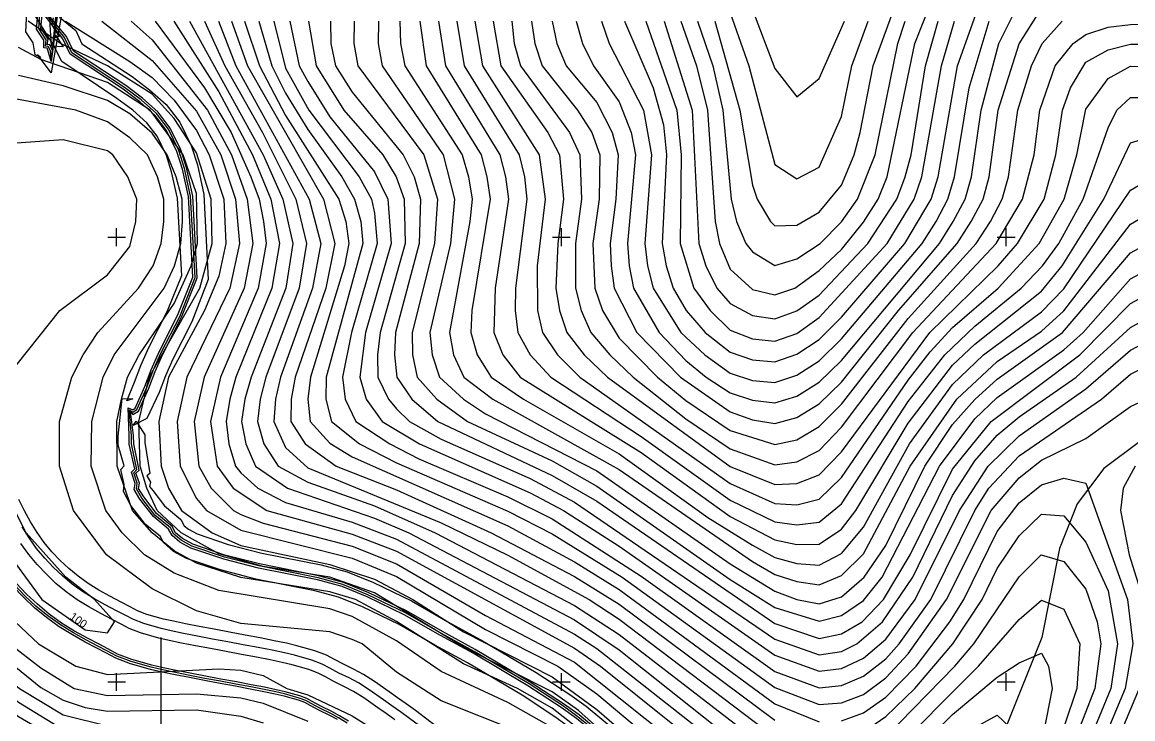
# Model space of a CAD drawing. Header units: metres. Extents: x 487515 to 493460, y 4520543 to 4524748.
# Drawn here: x 488394 to 489642, y 4522459 to 4523242 of the extents above; entities that cross this region are included whole.
import ezdxf
from ezdxf.enums import TextEntityAlignment as Align

# ---------------------------------------------------------------- set-up
doc = ezdxf.new("R2010")
doc.units = ezdxf.units.M
for name, color, linetype in [('CARRIAGEWAY-EDGE', 41, 'Continuous'), ('EXPROPRIATION-BOUNDARY', 1, 'Continuous'), ('GRID-COORDINATES', 8, 'Continuous'), ('HEADRACE-AXIS', 5, 'Continuous'), ('HEADRACE-CHANNEL', 5, 'Continuous'), ('RIVER-AXIS', 150, 'Continuous'), ('RIVER-WATER-EDGE', 150, 'Continuous'), ('ROAD-ACCESS', 41, 'Continuous'), ('STREAM', 150, 'Continuous'), ('TOPO-CONTOUR-MAJOR', 8, 'Continuous'), ('TOPO-CONTOUR-MINOR', 252, 'Continuous'), ('TOPO-TEXT', 8, 'Continuous')]:
    doc.layers.add(name, color=color, linetype=linetype)

msp = doc.modelspace()

# ---------------------------------------------------------------- linework, layer by layer
at = {"layer": 'CARRIAGEWAY-EDGE'}
for points in [[(488748.2, 4522457.6), (488739.6, 4522462.1), (488728.2, 4522467.8), (488717.5, 4522473.6), (488711.6, 4522476.8), (488704.6, 4522479.5), (488688.2, 4522484), (488678.4, 4522486.3), (488665.4, 4522489), (488650.2, 4522491.9), (488633.6, 4522495.1), (488616.3, 4522498.3), (488598.8, 4522501.6), (488581.8, 4522504.8), (488565.8, 4522507.9), (488551.2, 4522511), (488538.2, 4522514), (488515.5, 4522520.4), (488499.1, 4522526.8), (488487.8, 4522532.6), (488477.9, 4522538), (488464.8, 4522544.7), (488450.3, 4522552.8), (488435.4, 4522562), (488421, 4522572.4), (488407.6, 4522583.4), (488395.2, 4522595.2), (488383.4, 4522607.6)], [(488760.6, 4522455.8), (488750.7, 4522461.9), (488741.9, 4522466.6), (488730.5, 4522472.3), (488719.9, 4522478), (488713.7, 4522481.3), (488706.1, 4522484.2), (488689.5, 4522488.8), (488679.5, 4522491.1), (488666.4, 4522493.9), (488651.2, 4522496.8), (488634.6, 4522500), (488617.2, 4522503.2), (488599.8, 4522506.5), (488582.8, 4522509.7), (488566.8, 4522512.8), (488552.3, 4522515.9), (488539.5, 4522518.8), (488517.1, 4522525.1), (488501.1, 4522531.3), (488490.2, 4522537), (488480.2, 4522542.4), (488467.2, 4522549.1), (488452.8, 4522557.1), (488438.2, 4522566.2), (488424.1, 4522576.3), (488410.9, 4522587.2), (488398.7, 4522598.7), (488387.2, 4522610.9)]]:
    msp.add_lwpolyline(points, dxfattribs=at)
at = {"layer": 'EXPROPRIATION-BOUNDARY'}
for points in [[(488441.4, 4523269.6), (488426.4, 4523184.8), (488411.2, 4523205.4), (488414.9, 4523201.8), (488408.4, 4523205), (488406.1, 4523218.5), (488397.9, 4523230.9), (488399.2, 4523253)], [(489009.3, 4522448.9), (488992.6, 4522460.9), (488955.8, 4522484.9), (488894.6, 4522521.3), (488857.9, 4522541.3), (488817.6, 4522564.4), (488776.5, 4522584.2), (488749.4, 4522595.3), (488723, 4522602.4), (488656.6, 4522615.6), (488616.8, 4522625.8), (488578.6, 4522638.9), (488564.1, 4522646.7), (488552.6, 4522656.6), (488548.8, 4522663.7), (488532.3, 4522677.1), (488515.9, 4522698.3), (488507.6, 4522714), (488508.3, 4522721.9), (488504.7, 4522738.6), (488508.4, 4522742.9), (488501.8, 4522766), (488501.6, 4522776.4), (488506.4, 4522818.7), (488518.3, 4522818.3), (488511.4, 4522815.9), (488520.1, 4522836.8), (488527.1, 4522855.6), (488536.2, 4522875.9), (488557.2, 4522917.1), (488573.4, 4522957), (488568.3, 4523043.9), (488561.8, 4523073.3), (488555.9, 4523091.8), (488545.4, 4523113.5), (488533.8, 4523128.7), (488518.1, 4523142.6), (488500.1, 4523156), (488438.3, 4523197.5), (488428.8, 4523216.4), (488406.2, 4523252.6)], [(488428.5, 4523246.6), (488427, 4523238.2), (488435.3, 4523225.4), (488431.4, 4523224.2), (488431.4, 4523226.9), (488440, 4523213.9), (488426.7, 4523214.8), (488425, 4523244.5)], [(488435.7, 4523247.2), (488454.2, 4523232.4), (488460.9, 4523217.2), (488517.4, 4523180.6), (488537.1, 4523165.8), (488555.8, 4523149.1), (488571, 4523129.2), (488583.7, 4523103), (488590.8, 4523081.2), (488598.1, 4523047.9), (488603, 4522952.2), (488584.5, 4522904.7), (488563.3, 4522863), (488554.9, 4522844.2), (488547.9, 4522825.4), (488534.1, 4522796.2), (488518.5, 4522788.3), (488522.1, 4522793.2), (488531.6, 4522777.7), (488531.6, 4522769.2), (488537.2, 4522734.4), (488533.8, 4522731.7), (488538.2, 4522724.6), (488537, 4522719.8), (488540.7, 4522715.1), (488553.9, 4522698), (488572, 4522682.7), (488575.9, 4522675.5), (488580.9, 4522671.6), (488590.6, 4522666.4), (488625.4, 4522654.6), (488663.3, 4522644.9), (488729.8, 4522631.6), (488759, 4522623.7), (488788.7, 4522611.6), (488831.6, 4522591), (488872.5, 4522567.5), (488909.4, 4522547.4), (488971.7, 4522510.4), (489009.6, 4522485.7), (489027.7, 4522472.7), (489060.8, 4522445.3)]]:
    msp.add_lwpolyline(points, dxfattribs=at)
at = {"layer": 'GRID-COORDINATES'}
for p, q in [((488490, 4523000), (488510, 4523000)), ((488500, 4522990), (488500, 4523010)), ((488990, 4523000), (489010, 4523000)), ((489000, 4522990), (489000, 4523010)), ((489490, 4523000), (489510, 4523000)), ((489500, 4522990), (489500, 4523010)), ((488490, 4522500), (488510, 4522500)), ((488500, 4522490), (488500, 4522510)), ((488990, 4522500), (489010, 4522500)), ((489000, 4522490), (489000, 4522510)), ((489490, 4522500), (489510, 4522500)), ((489500, 4522490), (489500, 4522510))]:
    msp.add_line(p, q, dxfattribs=at)
at = {"layer": 'HEADRACE-AXIS'}
for points in [[(488433.2, 4523257.1), (488426.5, 4523199.8), (488425.6, 4523209.6), (488423.2, 4523214.4), (488419.9, 4523214.6), (488420.7, 4523222), (488412.5, 4523234.5), (488413.8, 4523249.8)], [(489051, 4522434), (489018.5, 4522460.8), (489001.1, 4522473.3), (488963.7, 4522497.7), (488902, 4522534.3), (488865.2, 4522554.4), (488824.6, 4522577.7), (488782.6, 4522597.9), (488754.2, 4522609.5), (488726.4, 4522617), (488659.9, 4522630.3), (488621.1, 4522640.2), (488584.6, 4522652.6), (488572.5, 4522659.2), (488564.2, 4522666.1), (488560.4, 4522673.2), (488543.1, 4522687.5), (488528.3, 4522706.7), (488522.3, 4522716.9), (488523.2, 4522723.3), (488519.2, 4522735.1), (488522.8, 4522738.7), (488516.7, 4522767.6), (488516.6, 4522777), (488514.2, 4522805.9), (488518.4, 4522803.3), (488522.7, 4522806.1), (488534, 4522831.1), (488541, 4522849.9), (488549.7, 4522869.4), (488570.9, 4522910.9), (488588.2, 4522954.6), (488583.2, 4523045.9), (488576.3, 4523077.3), (488569.8, 4523097.4), (488558.2, 4523121.3), (488544.8, 4523138.9), (488527.6, 4523154.2), (488508.8, 4523168.3), (488449.6, 4523207.3), (488441.5, 4523224.4), (488421, 4523249.9)]]:
    msp.add_lwpolyline(points, dxfattribs=at)
at = {"layer": 'HEADRACE-CHANNEL'}
for points in [[(488434.6, 4523259.2), (488426.5, 4523197.3), (488423.2, 4523208.9), (488421.8, 4523212.3), (488418, 4523213), (488418.3, 4523221.4), (488410.1, 4523233.9), (488411.4, 4523250.3)], [(488431.9, 4523255), (488426.6, 4523202.3), (488428, 4523210.3), (488424.5, 4523216.5), (488421.8, 4523216.2), (488423.2, 4523222.5), (488414.9, 4523235.2), (488416.3, 4523249.2)], [(489049.3, 4522432.1), (489017, 4522458.8), (488999.7, 4522471.3), (488962.4, 4522495.5), (488900.7, 4522532.2), (488864, 4522552.2), (488823.4, 4522575.5), (488781.6, 4522595.6), (488753.4, 4522607.2), (488725.8, 4522614.6), (488659.4, 4522627.8), (488620.4, 4522637.8), (488583.6, 4522650.3), (488571.1, 4522657.1), (488562.3, 4522664.5), (488558.5, 4522671.6), (488541.3, 4522685.8), (488526.2, 4522705.3), (488519.8, 4522716.4), (488520.7, 4522723), (488516.8, 4522735.7), (488520.4, 4522739.4), (488514.2, 4522767.3), (488514.1, 4522776.9), (488512.9, 4522808.1), (488518.4, 4522805.8), (488520.8, 4522807.7), (488531.7, 4522832.1), (488538.7, 4522850.9), (488547.5, 4522870.5), (488568.6, 4522911.9), (488585.7, 4522955), (488580.7, 4523045.6), (488573.9, 4523076.6), (488567.5, 4523096.4), (488556.1, 4523120), (488542.9, 4523137.2), (488526, 4523152.3), (488507.3, 4523166.3), (488447.7, 4523205.7), (488439.4, 4523223.1), (488418.5, 4523250.3)], [(489052.6, 4522435.8), (489020, 4522462.8), (489002.5, 4522475.4), (488965.1, 4522499.8), (488903.2, 4522536.5), (488866.4, 4522556.5), (488825.8, 4522579.9), (488783.6, 4522600.2), (488755, 4522611.9), (488727, 4522619.4), (488660.5, 4522632.7), (488621.8, 4522642.6), (488585.6, 4522654.9), (488573.9, 4522661.2), (488566.2, 4522667.6), (488562.4, 4522674.7), (488544.9, 4522689.3), (488530.4, 4522708.1), (488524.7, 4522717.4), (488525.7, 4522723.5), (488521.7, 4522734.6), (488525.2, 4522738), (488519.2, 4522767.8), (488519.1, 4522777.1), (488515.5, 4522803.8), (488518.4, 4522800.8), (488524.6, 4522804.4), (488536.3, 4522830.2), (488543.3, 4522849), (488552, 4522868.4), (488573.1, 4522909.9), (488590.7, 4522954.2), (488585.7, 4523046.2), (488578.7, 4523077.9), (488572.1, 4523098.3), (488560.3, 4523122.6), (488546.6, 4523140.6), (488529.2, 4523156.2), (488510.2, 4523170.4), (488451.5, 4523209), (488443.6, 4523225.7), (488423.4, 4523249.4)]]:
    msp.add_lwpolyline(points, dxfattribs=at)
at = {"layer": 'RIVER-AXIS'}
msp.add_lwpolyline([(488840.6, 4522450.6), (488829.4, 4522458.9), (488819.1, 4522466.3), (488809.4, 4522473.2), (488800, 4522480), (488784, 4522491.2), (488771.9, 4522498.8), (488761.3, 4522504.4), (488750, 4522510), (488739.8, 4522515.5), (488731.2, 4522520), (488719.5, 4522524.5), (488700, 4522530), (488688.6, 4522532.6), (488674.8, 4522535.5), (488659.2, 4522538.6), (488642.4, 4522541.8), (488625, 4522545), (488607.6, 4522548.2), (488590.8, 4522551.4), (488575.2, 4522554.5), (488561.4, 4522557.4), (488550, 4522560), (488530.5, 4522565.5), (488518.8, 4522570), (488510.2, 4522574.5), (488500, 4522580), (488487.3, 4522586.6), (488474.4, 4522593.8), (488461.8, 4522601.6), (488450, 4522610), (488439.1, 4522619.1), (488428.8, 4522628.8), (488419.1, 4522639.1), (488410, 4522650), (488401.6, 4522661.8), (488393.8, 4522674.4)], dxfattribs=at)
at = {"layer": 'RIVER-WATER-EDGE'}
for points in [[(488859.9, 4522449.6), (488847.3, 4522459.4), (488835.9, 4522467.8), (488825.5, 4522475.3), (488815.8, 4522482.2), (488806.4, 4522489), (488790, 4522500.4), (488777.4, 4522508.3), (488766.4, 4522514.2), (488755.1, 4522519.8), (488745, 4522525.2), (488735.8, 4522530), (488723, 4522535), (488702.7, 4522540.7), (488691, 4522543.4), (488677, 4522546.3), (488661.3, 4522549.4), (488644.4, 4522552.6), (488627, 4522555.8), (488609.6, 4522559.1), (488592.9, 4522562.2), (488577.4, 4522565.3), (488563.8, 4522568.1), (488552.7, 4522570.7), (488533.9, 4522575.9), (488523.3, 4522580), (488515.3, 4522584.2), (488505.1, 4522589.7), (488492.5, 4522596.3), (488480, 4522603.2), (488467.9, 4522610.7), (488456.7, 4522618.7), (488446.3, 4522627.3), (488436.5, 4522636.5), (488427.3, 4522646.3), (488418.7, 4522656.7), (488410.7, 4522667.9), (488403.2, 4522680), (488396.3, 4522692.5), (488389.9, 4522704.9)], [(488812.8, 4522457.4), (488803, 4522464.3), (488793.6, 4522471), (488777.9, 4522482.1), (488766.4, 4522489.2), (488756.3, 4522494.6), (488744.9, 4522500.2), (488734.7, 4522505.8), (488726.7, 4522510), (488716.1, 4522514.1), (488697.3, 4522519.3), (488686.2, 4522521.9), (488672.6, 4522524.7), (488657.1, 4522527.8), (488640.4, 4522530.9), (488623, 4522534.2), (488605.6, 4522537.4), (488588.7, 4522540.6), (488573, 4522543.7), (488559, 4522546.6), (488547.3, 4522549.3), (488527, 4522555), (488514.2, 4522560), (488505, 4522564.8), (488494.9, 4522570.3), (488482.1, 4522576.9), (488468.8, 4522584.3), (488455.7, 4522592.4), (488443.3, 4522601.3), (488431.8, 4522610.8), (488421, 4522621), (488410.8, 4522631.8), (488401.3, 4522643.3), (488392.4, 4522655.7)]]:
    msp.add_lwpolyline(points, dxfattribs=at)
at = {"layer": 'ROAD-ACCESS'}
msp.add_lwpolyline([(488759.2, 4522453.7), (488749.4, 4522459.7), (488740.7, 4522464.4), (488729.3, 4522470), (488718.7, 4522475.8), (488712.6, 4522479), (488705.3, 4522481.8), (488688.9, 4522486.4), (488678.9, 4522488.7), (488665.9, 4522491.4), (488650.7, 4522494.4), (488634.1, 4522497.5), (488616.8, 4522500.8), (488599.3, 4522504), (488582.3, 4522507.2), (488566.3, 4522510.4), (488551.7, 4522513.4), (488538.9, 4522516.4), (488516.3, 4522522.8), (488500.1, 4522529), (488489, 4522534.8), (488479, 4522540.2), (488466, 4522546.9), (488451.5, 4522555), (488436.8, 4522564.1), (488422.5, 4522574.4), (488409.3, 4522585.3), (488396.9, 4522596.9), (488385.3, 4522609.3)], dxfattribs=at)
at = {"layer": 'STREAM'}
for points in [[(490250, 4523050), (490175, 4523025), (490150, 4523010), (490100, 4522990), (490050, 4522960), (490000, 4522940), (489950, 4522910), (489900, 4522890), (489850, 4522860), (489700, 4522800), (489650, 4522770), (489610, 4522740), (489580, 4522700), (489560, 4522650), (489540, 4522550), (489500, 4522450), (489380, 4522250), (489340, 4522200), (489325, 4522175), (489250, 4522100)], [(488350, 4521850), (488400, 4521950), (488490, 4522100), (488530, 4522200), (488550, 4522300), (488550, 4522550)]]:
    msp.add_lwpolyline(points, dxfattribs=at)
at = {"layer": 'TOPO-CONTOUR-MAJOR'}
for points in [[(488989.8, 4523242.7), (488995, 4523217.7), (489005.3, 4523192.7), (489039.8, 4523151.4), (489057.2, 4523117.7), (489064, 4523092.7), (489061.4, 4523042.7), (489054.8, 4522992.7), (489055.8, 4522967.7), (489059.4, 4522942.7), (489084.9, 4522892.7), (489133.8, 4522842.7), (489189.8, 4522803.5), (489214.8, 4522794.5), (489239.8, 4522790.5), (489264.8, 4522797.3), (489289.8, 4522812.6), (489314.8, 4522837.1), (489379, 4522917.7), (489444.9, 4522992.7), (489460.8, 4523017.7), (489474.1, 4523042.7), (489481.1, 4523067.7), (489491.1, 4523142.7), (489514.8, 4523217.5), (489539.8, 4523257.2)], [(489214.8, 4523255.4), (489239.8, 4523189.6), (489264.8, 4523157.7), (489289.8, 4523178.4), (489318.3, 4523242.7)], [(487922.8, 4523242.7), (487931, 4523192.7), (487956.3, 4523142.7), (487989.8, 4523090.9), (488039.8, 4523048.2), (488163.9, 4522992.7), (488189.8, 4522960.3), (488196.6, 4522942.7), (488202.4, 4522792.7), (488221.3, 4522642.7), (488225.4, 4522617.7), (488237.4, 4522592.7), (488267.7, 4522567.7), (488339.7, 4522517.7), (488389.8, 4522477.1), (488439.8, 4522446.6)], [(488442.4, 4523242.7), (488514.8, 4523197.5), (488539.8, 4523179.3), (488564.8, 4523154), (488589.8, 4523119.9), (488604.2, 4523092.7), (488620.4, 4523042.7), (488622.9, 4522992.7), (488614.8, 4522956.3), (488598.8, 4522917.7), (488558.3, 4522842.7), (488547.5, 4522792.7), (488549.9, 4522742.7), (488558.4, 4522717.7), (488572.9, 4522692.7), (488607.3, 4522667.7), (488639.8, 4522653.2), (488739.8, 4522632.1), (488789.8, 4522615.6), (488833.1, 4522592.7), (488889.8, 4522556.3), (488989.8, 4522505.6), (489039.8, 4522469.1), (489128.3, 4522392.7)], [(488582.1, 4523242.7), (488664.8, 4523092.7), (488686.7, 4523042.7), (488698.2, 4522992.7), (488690.1, 4522942.7), (488651.1, 4522842.7), (488644.3, 4522817.7), (488640.5, 4522792.7), (488645.2, 4522767.7), (488656.3, 4522742.7), (488692.1, 4522717.7), (488789.8, 4522684.2), (488828.5, 4522667.7), (489014.8, 4522569.9), (489064.8, 4522536.2), (489239.8, 4522397.1)], [(488659.9, 4523242.7), (488674.4, 4523192.7), (488689.8, 4523162), (488714.8, 4523121.1), (488753.1, 4523067.7), (488767.6, 4523042.7), (488774.5, 4523017.7), (488776.9, 4522992.7), (488735.5, 4522842.7), (488735.2, 4522817.7), (488741.5, 4522792.7), (488773.2, 4522767.7), (488814.8, 4522746.1), (488939.8, 4522692), (488989.8, 4522666.3), (489068.2, 4522617.7), (489239.8, 4522493.6), (489289.8, 4522474.4), (489314.8, 4522476.3), (489339.8, 4522486), (489364.8, 4522504.4), (489389.8, 4522531.4), (489433.1, 4522592.7), (489483.1, 4522692.7), (489514.8, 4522729.3), (489539.8, 4522749.2), (489589.8, 4522773.8), (489639.8, 4522809.6), (489664.8, 4522821.2)], [(488767.1, 4523242.7), (488766.5, 4523217.7), (488771.2, 4523192.7), (488845.2, 4523092.7), (488860.7, 4523042.7), (488857.5, 4522992.7), (488832.3, 4522892.7), (488832.6, 4522867.7), (488837.9, 4522842.7), (488859.9, 4522817.7), (488894.3, 4522792.7), (488989.8, 4522748.4), (489039.8, 4522720.2), (489189.8, 4522615.3), (489239.8, 4522583.7), (489289.8, 4522568.2), (489314.8, 4522574.5), (489339.8, 4522591.4), (489360.7, 4522617.7), (489425.1, 4522742.7), (489464.8, 4522795.7), (489489.8, 4522819.9), (489564.8, 4522873.3), (489586.7, 4522892.7), (489639.8, 4522953), (489664.8, 4522966.7)], [(488882.4, 4523242.7), (488890.7, 4523192.7), (488952.6, 4523092.7), (488958.4, 4523067.7), (488961.3, 4523042.7), (488948.5, 4522942.7), (488948.1, 4522917.7), (488951.1, 4522892.7), (488964.8, 4522867.7), (488988, 4522842.7), (489089.8, 4522776), (489189.8, 4522704.4), (489239.8, 4522679.9), (489264.8, 4522676.4), (489289.8, 4522679.7), (489314.8, 4522700.1), (489389.8, 4522815.1), (489431, 4522867.7), (489464.8, 4522900), (489517.1, 4522942.7), (489540.8, 4522967.7), (489559.1, 4522992.7), (489586.8, 4523042.7), (489614.8, 4523122.9), (489624.5, 4523142.7), (489639.8, 4523156.9), (489664.8, 4523157)], [(489115.5, 4523242.7), (489147.2, 4523142.7), (489154.7, 4522992.7), (489162.5, 4522967.7), (489174.9, 4522942.7), (489189.8, 4522925.4), (489214.8, 4522912.1), (489239.8, 4522908.1), (489264.8, 4522917.1), (489289.8, 4522934.9), (489344.6, 4522992.7), (489377.1, 4523042.7), (489386.4, 4523067.7), (489393.1, 4523092.7), (489409.4, 4523192.7), (489423.7, 4523242.7)], [(488376.4, 4522842.7), (488436.1, 4522917.7), (488489.8, 4522957.5), (488514.8, 4522989.5), (488521.6, 4523017.7), (488522.9, 4523042.7), (488512.6, 4523067.7), (488495.7, 4523092.7), (488489.8, 4523097.1), (488439.8, 4523109.3), (488339.8, 4523102.4)], [(489645.2, 4522742.7), (489631.7, 4522717.7), (489628.7, 4522692.7), (489638.3, 4522642.7), (489654.2, 4522592.7)], [(488379.3, 4522642.7), (488415.9, 4522592.7), (488464.8, 4522558.7), (488489.8, 4522555.1), (488497.7, 4522567.7), (488475.3, 4522592.7), (488442.9, 4522617.7), (488398.4, 4522667.7), (488372.9, 4522717.7)], [(489364.8, 4522387.7), (489439.8, 4522463.3), (489489.8, 4522505.3), (489514.8, 4522521.3), (489539.8, 4522532.4), (489547.8, 4522517.7), (489551.8, 4522492.7), (489541.9, 4522442.7)], [(489649.6, 4522492.7), (489607.5, 4522392.7), (489595, 4522342.7), (489598.2, 4522317.7), (489606.4, 4522292.7), (489632.5, 4522267.7), (489664.8, 4522252.4)]]:
    msp.add_lwpolyline(points, dxfattribs=at)
at = {"layer": 'TOPO-CONTOUR-MINOR'}
for points in [[(489134.2, 4523242.7), (489151.9, 4523192.7), (489164.4, 4523142.7), (489172.9, 4523017.7), (489177.6, 4522992.7), (489189.8, 4522964), (489214.8, 4522941.3), (489239.8, 4522935.2), (489262.4, 4522942.7), (489289.8, 4522962.4), (489314.8, 4522986.2), (489339.8, 4523016.8), (489356.2, 4523042.7), (489366.4, 4523067.7), (489397.5, 4523217.7), (489427.1, 4523292.7)], [(489016.5, 4523242.7), (489023.9, 4523217.7), (489036.3, 4523192.7), (489064.8, 4523152.2), (489078.4, 4523117.7), (489083.2, 4523092.7), (489074.2, 4522992.7), (489076.3, 4522967.7), (489081.2, 4522942.7), (489109.8, 4522892.7), (489139.8, 4522861.4), (489162.7, 4522842.7), (489189.8, 4522825), (489214.8, 4522816.6), (489239.8, 4522813.6), (489264.8, 4522821.3), (489289.8, 4522836.9), (489314.8, 4522861.5), (489425.1, 4522992.7), (489440.3, 4523017.7), (489453.8, 4523042.7), (489461.1, 4523067.7), (489472, 4523142.7), (489492, 4523217.7), (489514.8, 4523263.3)], [(489071.1, 4523242.7), (489103.2, 4523167.7), (489114.8, 4523126.3), (489118.3, 4523092.7), (489113.5, 4522992.7), (489117.9, 4522967.7), (489125.5, 4522942.7), (489140.4, 4522917.7), (489161.6, 4522892.7), (489189.8, 4522870.8), (489214.8, 4522862.1), (489239.8, 4522859.9), (489264.8, 4522868.4), (489289.8, 4522884.8), (489314.8, 4522910.1), (489386, 4522992.7), (489415.9, 4523042.7), (489423.7, 4523067.7), (489445.5, 4523192.7), (489472, 4523267.7)], [(489172.5, 4523242.7), (489200.7, 4523142.7), (489214.8, 4523058.5), (489220.2, 4523042.7), (489235.3, 4523017.7), (489239.8, 4523012.8), (489264.8, 4523013.5), (489289.8, 4523028.1), (489314.8, 4523058.4), (489329.2, 4523092.7), (489336, 4523117.7), (489350.4, 4523192.7), (489377.8, 4523267.7)], [(489189.8, 4523252.1), (489210.8, 4523192.7), (489239.8, 4523081.5), (489264.8, 4523065.7), (489289.8, 4523078.8), (489314.8, 4523135.5), (489326.7, 4523192.7), (489345, 4523242.7)], [(487908.6, 4523242.7), (487913.6, 4523192.7), (487924.6, 4523167.7), (487971.3, 4523092.7), (487989.8, 4523071.3), (488039.8, 4523032.4), (488139.8, 4522985), (488159.6, 4522967.7), (488175.7, 4522942.7), (488183.3, 4522892.7), (488188.8, 4522792.7), (488199.8, 4522692.7), (488198.7, 4522617.7), (488204.3, 4522592.7), (488232, 4522567.7), (488314.8, 4522519.7), (488389.8, 4522461.1), (488439.8, 4522431.9)], [(487937.6, 4523242.7), (487948.7, 4523192.7), (487972.7, 4523142.7), (488006.5, 4523092.7), (488039.8, 4523064.4), (488064.8, 4523050.6), (488154.2, 4523017.7), (488189.8, 4522998.2), (488196.6, 4522992.7), (488210.2, 4522967.7), (488216.6, 4522942.7), (488214.6, 4522842.7), (488219.6, 4522767.7), (488243.8, 4522642.7), (488252, 4522617.7), (488267.6, 4522592.7), (488390.7, 4522492.7), (488439.8, 4522462.8), (488489.8, 4522450.5)], [(487954.7, 4523242.7), (487966.4, 4523192.7), (487988.4, 4523142.7), (488025.7, 4523092.7), (488039.8, 4523080.9), (488089.8, 4523055.8), (488189.8, 4523021.8), (488214.8, 4523004.5), (488225.5, 4522992.7), (488232.9, 4522967.7), (488235.9, 4522942.7), (488229.9, 4522842.7), (488234.7, 4522767.7), (488259.4, 4522667.7), (488277.9, 4522617.7), (488296.2, 4522592.7), (488354.2, 4522542.7), (488414.8, 4522493.8), (488439.8, 4522479.6), (488464.8, 4522471.2), (488489.8, 4522467.1), (488589.8, 4522468.7), (488639.8, 4522461.5), (488664.8, 4522453.9)], [(489103.3, 4522392.7), (489019.1, 4522467.7), (488989.8, 4522489), (488889.8, 4522539), (488789.8, 4522600.2), (488739.8, 4522617.7), (488664.8, 4522629.9), (488614.8, 4522644), (488572.4, 4522667.7), (488545.6, 4522692.7), (488533.8, 4522717.7), (488526.4, 4522742.7), (488525.1, 4522792.7), (488536.4, 4522842.7), (488593.4, 4522942.7), (488607.3, 4522992.7), (488606.2, 4523042.7), (488589.8, 4523094.8), (488564.8, 4523133.3), (488539.8, 4523160.6), (488489.8, 4523192.5), (488437, 4523217.7), (488400.5, 4523242.7)], [(488483.2, 4523242.7), (488539.8, 4523198.6), (488589.8, 4523141.8), (488617.2, 4523092.7), (488633.6, 4523042.7), (488638, 4522992.7), (488627.1, 4522942.7), (488578.9, 4522842.7), (488568, 4522792.7), (488571.6, 4522742.7), (488589.8, 4522706.1), (488601, 4522692.7), (488639.8, 4522670.7), (488764.8, 4522639.1), (488814.8, 4522618.4), (488914.8, 4522558.8), (488996.1, 4522517.7), (489039.8, 4522486.6), (489152, 4522392.7)], [(488516.4, 4523242.7), (488539.8, 4523221.7), (488602.2, 4523142.7), (488629.1, 4523092.7), (488646.9, 4523042.7), (488653, 4522992.7), (488643.2, 4522942.7), (488598.3, 4522842.7), (488587.3, 4522792.7), (488592.4, 4522742.7), (488606.1, 4522717.7), (488631.5, 4522692.7), (488639.8, 4522688.1), (488664.8, 4522678.3), (488764.8, 4522652.7), (488814.8, 4522632.7), (488914.8, 4522574.8), (489014.8, 4522522), (489146, 4522417.7)], [(488543.4, 4523242.7), (488598.8, 4523167.7), (488628.6, 4523117.7), (488651, 4523067.7), (488660.1, 4523042.7), (488665.1, 4523017.7), (488668, 4522992.7), (488659, 4522942.7), (488616.7, 4522842.7), (488605.5, 4522792.7), (488613, 4522742.7), (488630.9, 4522717.7), (488668.7, 4522692.7), (488764.8, 4522666.2), (488814.8, 4522646.8), (489014.8, 4522537.8), (489043.9, 4522517.7), (489168.8, 4522417.7)], [(488564.3, 4523242.7), (488614.8, 4523163.5), (488652.9, 4523092.7), (488673.4, 4523042.7), (488683, 4522992.7), (488674.6, 4522942.7), (488634.1, 4522842.7), (488627.2, 4522817.7), (488623.2, 4522792.7), (488626.2, 4522767.7), (488633.7, 4522742.7), (488639.8, 4522734.9), (488658.9, 4522717.7), (488689.8, 4522701.8), (488764.8, 4522679.5), (488814.8, 4522660.5), (489014.8, 4522553.8), (489039.8, 4522537.7), (489164.8, 4522439.3)], [(488598.7, 4523242.7), (488621.5, 4523192.7), (488664, 4523117.7), (488701.3, 4523042.7), (488713.6, 4522992.7), (488705.2, 4522942.7), (488667.8, 4522842.7), (488661.5, 4522817.7), (488658.5, 4522792.7), (488665.5, 4522767.7), (488681.5, 4522742.7), (488714.8, 4522724.5), (488789.8, 4522697.8), (488858, 4522667.7), (489014.8, 4522586), (489064.8, 4522553.4), (489239.8, 4522418.2)], [(488614.5, 4523242.7), (488634.1, 4523192.7), (488716.3, 4523042.7), (488729.4, 4522992.7), (488720.2, 4522942.7), (488684.1, 4522842.7), (488678.5, 4522817.7), (488676.7, 4522792.7), (488689.8, 4522763.7), (488714.8, 4522740.8), (488864.8, 4522678.9), (488939.8, 4522642.3), (489031.1, 4522592.7), (489064.8, 4522570.5), (489239.8, 4522437.8)], [(488629, 4523242.7), (488647.2, 4523192.7), (488732.7, 4523042.7), (488745.2, 4522992.7), (488735.1, 4522942.7), (488700.9, 4522842.7), (488696.2, 4522817.7), (488696, 4522792.7), (488711.9, 4522767.7), (488747, 4522742.7), (488814.8, 4522716), (488921.1, 4522667.7), (489014.8, 4522618.6), (489064.8, 4522587.3), (489239.8, 4522456.8)], [(488643.9, 4523242.7), (488660.6, 4523192.7), (488689.8, 4523136.8), (488749.8, 4523042.7), (488757.6, 4523017.7), (488761, 4522992.7), (488756, 4522967.7), (488718, 4522842.7), (488715, 4522817.7), (488717.5, 4522792.7), (488739.8, 4522768.4), (488764.8, 4522753), (488939.8, 4522675.5), (489014.8, 4522634.9), (489064.8, 4522603.8), (489239.8, 4522475.3), (489289.8, 4522455)], [(488676.6, 4523242.7), (488689.8, 4523189.8), (488716.2, 4523142.7), (488772.7, 4523067.7), (488786.4, 4523042.7), (488789.8, 4523026.9), (488792.8, 4522992.7), (488763.9, 4522892.7), (488754.1, 4522842.7), (488757.1, 4522817.7), (488768.9, 4522792.7), (488807.1, 4522767.7), (488839.8, 4522750.8), (488939.8, 4522708), (488989.8, 4522683.3), (489089.8, 4522619), (489239.8, 4522511.8), (489289.8, 4522493.3), (489314.8, 4522495.9), (489339.8, 4522506.4), (489364.8, 4522526), (489379.7, 4522542.7), (489415.3, 4522592.7), (489464.8, 4522692.7), (489480.7, 4522717.7), (489514.8, 4522754.1), (489607.2, 4522817.7), (489639.8, 4522846), (489664.8, 4522858.8)], [(488694.6, 4523242.7), (488705.3, 4523192.7), (488714.8, 4523175), (488739.8, 4523135.2), (488789.8, 4523073.5), (488804.9, 4523042.7), (488808.6, 4522992.7), (488779.8, 4522892.7), (488773.4, 4522842.7), (488780.7, 4522817.7), (488798.7, 4522792.7), (488840.6, 4522767.7), (488964.8, 4522712.5), (489002.4, 4522692.7), (489064.8, 4522652.7), (489239.8, 4522529.9), (489289.8, 4522511.9), (489314.8, 4522515.1), (489339.8, 4522526.6), (489364.8, 4522548), (489397.7, 4522592.7), (489447.5, 4522692.7), (489479.7, 4522742.7), (489514.8, 4522776.6), (489589.8, 4522829.3), (489639.8, 4522873), (489664.8, 4522886.1)], [(488715.7, 4523242.7), (488724.2, 4523192.7), (488755.4, 4523142.7), (488799.1, 4523092.7), (488814.1, 4523067.7), (488823.4, 4523042.7), (488824.5, 4522992.7), (488796.3, 4522892.7), (488793.3, 4522867.7), (488793.6, 4522842.7), (488805.7, 4522817.7), (488814.8, 4522806.9), (488829.2, 4522792.7), (488864.8, 4522773), (488964.8, 4522728.5), (489014.8, 4522702.1), (489239.8, 4522547.9), (489289.8, 4522530.3), (489314.8, 4522534.2), (489332, 4522542.7), (489361.2, 4522567.7), (489395.2, 4522617.7), (489439.8, 4522709.6), (489464.8, 4522748.6), (489489.8, 4522777.2), (489514.8, 4522798.1), (489578.7, 4522842.7), (489639.8, 4522898.5), (489664.8, 4522912.3)], [(488740.5, 4523242.7), (488740.8, 4523217.7), (488745.9, 4523192.7), (488764.8, 4523162.9), (488822.3, 4523092.7), (488834.6, 4523067.7), (488841.8, 4523042.7), (488840.3, 4522992.7), (488813.7, 4522892.7), (488812.4, 4522867.7), (488815.1, 4522842.7), (488831.9, 4522817.7), (488861, 4522792.7), (488989.8, 4522732.2), (489039.8, 4522703.3), (489239.8, 4522565.8), (489289.8, 4522548.9), (489314.8, 4522554), (489338, 4522567.7), (489362.3, 4522592.7), (489392.3, 4522642.7), (489439.8, 4522739.2), (489483.3, 4522792.7), (489582.9, 4522867.7), (489639.8, 4522925.3), (489664.8, 4522938.8)], [(488794.3, 4523242.7), (488794, 4523217.7), (488798.6, 4523192.7), (488867.1, 4523092.7), (488880, 4523042.7), (488875.3, 4522992.7), (488852.3, 4522892.7), (488854.7, 4522867.7), (488863, 4522842.7), (488889.8, 4522817.8), (488914.8, 4522801.5), (489039.8, 4522737.1), (489189.8, 4522632.6), (489239.8, 4522602.1), (489264.8, 4522592.7), (489289.8, 4522587.9), (489314.8, 4522595.8), (489340.5, 4522617.7), (489364.8, 4522653.3), (489408.6, 4522742.7), (489439.8, 4522789.3), (489464.8, 4522817.6), (489489.8, 4522840.4), (489563.4, 4522892.7), (489639.8, 4522982.2), (489664.8, 4522996)], [(488818.4, 4523242.7), (488819, 4523217.7), (488824.2, 4523192.7), (488888.4, 4523092.7), (488895.6, 4523067.7), (488899.7, 4523042.7), (488897.2, 4523017.7), (488874.3, 4522892.7), (488878.8, 4522867.7), (488890.2, 4522842.7), (488922.8, 4522817.7), (489064.8, 4522738.6), (489214.8, 4522635.3), (489239.8, 4522620.9), (489264.8, 4522612.7), (489289.8, 4522609.1), (489314.8, 4522619.5), (489339.8, 4522643.8), (489392.3, 4522742.7), (489444.7, 4522817.7), (489489.8, 4522860.1), (489539.8, 4522894.2), (489564.8, 4522917.2), (489639.8, 4523014.5), (489664.8, 4523029.1)], [(488840.8, 4523242.7), (488848, 4523192.7), (488909.7, 4523092.7), (488916.3, 4523067.7), (488920, 4523042.7), (488899.5, 4522917.7), (488898.1, 4522892.7), (488905.3, 4522867.7), (488920.9, 4522842.7), (488957.4, 4522817.7), (489064.8, 4522756.3), (489164.8, 4522685), (489214.8, 4522653.6), (489239.8, 4522640), (489264.8, 4522633.2), (489289.8, 4522631.4), (489314.8, 4522644.4), (489339.8, 4522674.1), (489391.3, 4522767.7), (489439.8, 4522834.5), (489474.6, 4522867.7), (489539.8, 4522916.2), (489564.8, 4522941.8), (489639.8, 4523052.8), (489664.8, 4523067.6)], [(488862, 4523242.7), (488869.9, 4523192.7), (488930.9, 4523092.7), (488937.1, 4523067.7), (488940.6, 4523042.7), (488925.7, 4522942.7), (488924, 4522892.7), (488934.3, 4522867.7), (488953.8, 4522842.7), (489089.8, 4522757.8), (489189.8, 4522686), (489239.8, 4522659.8), (489264.8, 4522654.4), (489289.8, 4522655), (489314.8, 4522671.7), (489330.9, 4522692.7), (489389.8, 4522790.7), (489439.8, 4522856.2), (489464.8, 4522879.7), (489539.8, 4522939.4), (489562.9, 4522967.7), (489609.9, 4523042.7), (489639.8, 4523105.9), (489664.8, 4523113.7)], [(488902.8, 4523242.7), (488911.4, 4523192.7), (488975.1, 4523092.7), (488981.9, 4523042.7), (488972.9, 4522967.7), (488973, 4522917.7), (488978.8, 4522892.7), (488995.8, 4522867.7), (489020.8, 4522842.7), (489189.8, 4522723.2), (489239.8, 4522700.6), (489264.8, 4522699.1), (489289.8, 4522705.6), (489314.8, 4522729.7), (489389.8, 4522839.2), (489414.8, 4522871.1), (489439.8, 4522898.4), (489491.1, 4522942.7), (489537, 4522992.7), (489565.4, 4523042.7), (489579.6, 4523092.7), (489589.8, 4523143.8), (489614.8, 4523178.2), (489639.8, 4523192.3), (489664.8, 4523191.3)], [(488923.3, 4523242.7), (488932, 4523192.7), (488984.7, 4523117.7), (488997.9, 4523092.7), (489002.4, 4523042.7), (488995.9, 4522992.7), (488993.7, 4522942.7), (488997.8, 4522917.7), (489006.3, 4522892.7), (489025.8, 4522867.7), (489051.9, 4522842.7), (489189.8, 4522742.3), (489239.8, 4522722.1), (489264.8, 4522722.9), (489289.8, 4522732.8), (489314.8, 4522758.6), (489414.2, 4522892.7), (489490.9, 4522967.7), (489512.7, 4522992.7), (489542.8, 4523042.7), (489556, 4523092.7), (489563.4, 4523142.7), (489572.3, 4523167.7), (489589.8, 4523196.8), (489614.8, 4523210.7), (489639.8, 4523217), (489664.8, 4523216.9)], [(488944.2, 4523242.7), (488947, 4523217.7), (488954.1, 4523192.7), (489009.2, 4523117.7), (489020.9, 4523092.7), (489022.6, 4523042.7), (489015.8, 4522992.7), (489015.8, 4522942.7), (489022.2, 4522917.7), (489033.3, 4522892.7), (489054.5, 4522867.7), (489080.8, 4522842.7), (489139.8, 4522795.9), (489189.8, 4522762.2), (489239.8, 4522744.1), (489264.8, 4522747.3), (489289.8, 4522760.1), (489314.8, 4522786.5), (489395, 4522892.7), (489489, 4522992.7), (489518.6, 4523042.7), (489531.5, 4523092.7), (489538, 4523142.7), (489555.1, 4523192.7), (489575.3, 4523217.7), (489589.8, 4523227.9), (489614.8, 4523236), (489639.8, 4523239.2), (489689.8, 4523239.5)], [(488966.4, 4523242.7), (488970, 4523217.7), (488978.3, 4523192.7), (489018.2, 4523142.7), (489034.2, 4523117.7), (489043.4, 4523092.7), (489042.5, 4523042.7), (489035.3, 4522992.7), (489037.6, 4522942.7), (489046.2, 4522917.7), (489064.8, 4522886.6), (489107.9, 4522842.7), (489139.8, 4522816.5), (489189.8, 4522782.6), (489239.8, 4522767), (489264.8, 4522772.3), (489289.8, 4522787.2), (489314.8, 4522812.4), (489389.8, 4522908.6), (489466.2, 4522992.7), (489482.3, 4523017.7), (489495.5, 4523042.7), (489502.7, 4523067.7), (489513.2, 4523142.7), (489528.5, 4523192.7), (489540.7, 4523217.7), (489562.9, 4523242.7)], [(489045.2, 4523242.7), (489053.6, 4523217.7), (489092.3, 4523142.7), (489101.2, 4523092.7), (489093.7, 4522992.7), (489097, 4522967.7), (489103.2, 4522942.7), (489134.3, 4522892.7), (489161.4, 4522867.7), (489189.8, 4522847.2), (489214.8, 4522839), (489239.8, 4522836.7), (489264.8, 4522844.9), (489289.8, 4522861), (489314.8, 4522885.7), (489405.7, 4522992.7), (489421.4, 4523017.7), (489434.4, 4523042.7), (489441.9, 4523067.7), (489458.4, 4523167.7), (489480.8, 4523242.7)], [(489094.8, 4523242.7), (489129.7, 4523142.7), (489134.7, 4523092.7), (489133.4, 4522992.7), (489148.9, 4522942.7), (489167.3, 4522917.7), (489189.8, 4522895.5), (489214.8, 4522885.7), (489239.8, 4522883.1), (489264.8, 4522891.8), (489289.8, 4522909.5), (489366.1, 4522992.7), (489396.8, 4523042.7), (489405.3, 4523067.7), (489427.4, 4523192.7), (489442.1, 4523242.7)], [(489153.2, 4523242.7), (489170.2, 4523192.7), (489181.4, 4523142.7), (489190.8, 4523042.7), (489196.9, 4523017.7), (489207.5, 4522992.7), (489214.8, 4522983.4), (489239.8, 4522968.3), (489264.8, 4522975.5), (489290.9, 4522992.7), (489314.8, 4523017.4), (489333, 4523042.7), (489352.6, 4523092.7), (489378.4, 4523217.7), (489386.4, 4523242.7)], [(489024.9, 4522442.7), (488989.8, 4522470.3), (488950.6, 4522492.7), (488889.8, 4522520.4), (488814.8, 4522568), (488768.6, 4522592.7), (488739.8, 4522601.4), (488639.8, 4522617.5), (488589.8, 4522633.6), (488564.8, 4522647.5), (488539.8, 4522667.5), (488517.9, 4522692.7), (488500.7, 4522742.7), (488500.4, 4522792.7), (488505.4, 4522817.7), (488512.3, 4522842.7), (488525.2, 4522867.7), (488564.8, 4522925.4), (488583.8, 4522967.7), (488590.9, 4522992.7), (488589.8, 4523048.9), (488574.9, 4523092.7), (488537.6, 4523142.7), (488489.8, 4523173.8), (488414.8, 4523199.9), (488389.8, 4523213.2)], [(488989.8, 4522448.8), (488939.8, 4522476.7), (488864.8, 4522511.5), (488814.8, 4522546.3), (488764.8, 4522573.4), (488739.8, 4522582.1), (488614.8, 4522602.6), (488564.8, 4522622.2), (488531.4, 4522642.7), (488506.2, 4522667.7), (488487.9, 4522692.7), (488471.5, 4522742.7), (488472, 4522792.7), (488484.8, 4522842.7), (488497.4, 4522867.7), (488553.3, 4522942.7), (488564.9, 4522967.7), (488572.3, 4522992.7), (488574.1, 4523017.7), (488573.8, 4523042.7), (488567.1, 4523067.7), (488557, 4523092.7), (488539.8, 4523116.9), (488514.8, 4523138.6), (488489.8, 4523153.7), (488439.8, 4523170), (488389.8, 4523181.9)], [(488955.3, 4522442.7), (488864.8, 4522478.7), (488814.8, 4522511), (488775.9, 4522542.7), (488764.8, 4522547.7), (488739.8, 4522556.2), (488639.8, 4522565.6), (488589.8, 4522580), (488539.8, 4522604.8), (488488.7, 4522642.7), (488451.4, 4522692.7), (488435.6, 4522742.7), (488435.9, 4522792.7), (488449.8, 4522842.7), (488462.4, 4522867.7), (488478.7, 4522892.7), (488524.6, 4522942.7), (488541, 4522967.7), (488550.2, 4522992.7), (488553.1, 4523017.7), (488553.2, 4523042.7), (488545.9, 4523067.7), (488534.6, 4523092.7), (488514.8, 4523111.8), (488489.8, 4523129.5), (488454.2, 4523142.7), (488364.8, 4523159.3)], [(489314.8, 4522456.2), (489339.8, 4522465.2), (489364.8, 4522482.9), (489398.7, 4522517.7), (489436.7, 4522567.7), (489452.3, 4522592.7), (489489.8, 4522669.1), (489514.8, 4522701.2), (489539.8, 4522721.5), (489564.8, 4522729), (489589.8, 4522723.4), (489636.6, 4522592.7), (489642.4, 4522542.7), (489634, 4522492.7), (489591.7, 4522392.7)], [(489339.8, 4522443.7), (489364.8, 4522461), (489397.4, 4522492.7), (489440.1, 4522542.7), (489472.9, 4522592.7), (489489.8, 4522627.5), (489514.8, 4522664.1), (489539.8, 4522688.4), (489564.8, 4522686.7), (489589.8, 4522656.9), (489614.8, 4522602.4), (489625.3, 4522542.7), (489617.8, 4522492.7), (489576.4, 4522392.7)], [(489364.8, 4522438.2), (489442.4, 4522517.7), (489463.6, 4522542.7), (489514.8, 4522618), (489539.4, 4522642.7), (489564.8, 4522635.2), (489589.8, 4522604.1), (489602.4, 4522567.7), (489606.5, 4522542.7), (489599.8, 4522492.7), (489560.9, 4522392.7)], [(488358.8, 4522592.7), (488412, 4522542.7), (488454.3, 4522517.7), (488489.8, 4522508.2), (488614.8, 4522514.7), (488639.8, 4522513.2), (488664.8, 4522507.1), (488691.2, 4522492.7), (488714.8, 4522485.3), (488764.8, 4522462), (488795, 4522442.7)], [(489364.8, 4522413.3), (489469.1, 4522517.7), (489514.8, 4522570.2), (489539.8, 4522591.9), (489564.8, 4522581.7), (489582.7, 4522542.7), (489579.4, 4522492.7), (489537.4, 4522367.7)], [(488379.9, 4522542.7), (488414.8, 4522515.7), (488452.1, 4522492.7), (488489.8, 4522484.6), (488589.8, 4522486.5), (488639.8, 4522481.9), (488664.8, 4522476.1), (488714.8, 4522455.7)], [(489439.8, 4522434.7), (489489.8, 4522462.7), (489511.1, 4522442.7)]]:
    msp.add_lwpolyline(points, dxfattribs=at)

# ---------------------------------------------------------------- texts
at = {"layer": 'TOPO-TEXT'}
msp.add_text('100', height=9, rotation=325.1232, dxfattribs=at).set_placement((488454.6, 4522565.7), align=Align.CENTER)

doc.saveas('drawing.dxf')
